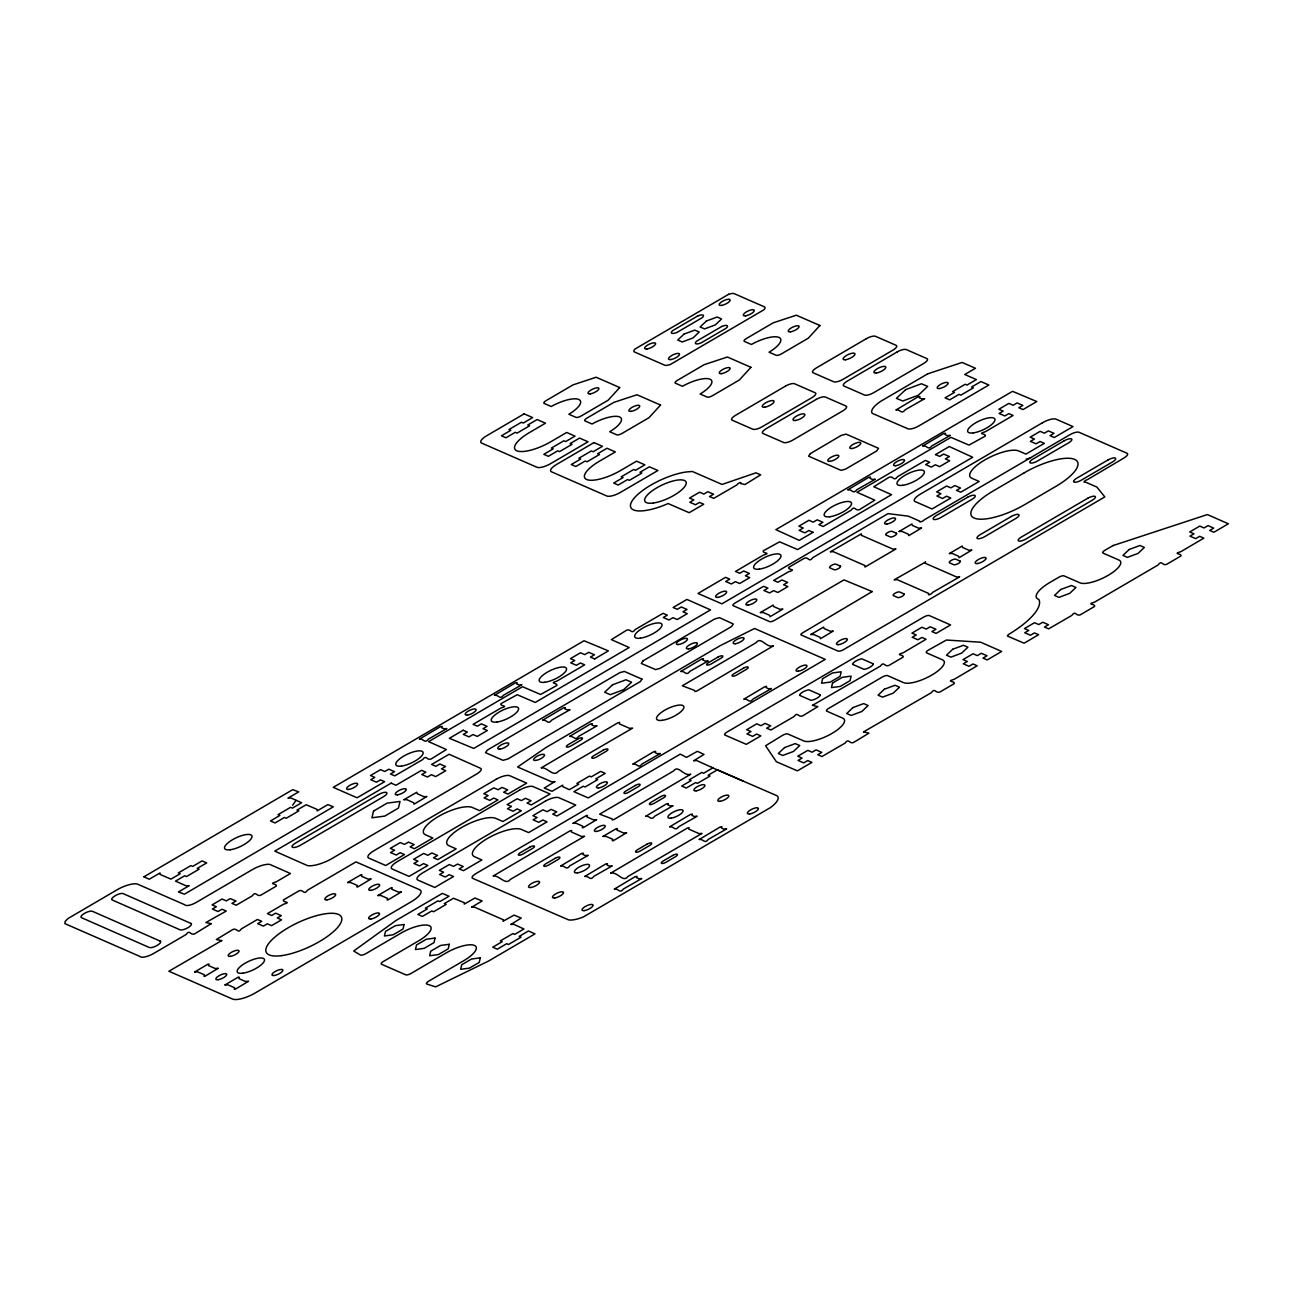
<?xml version="1.0" encoding="UTF-8"?>
<svg xmlns="http://www.w3.org/2000/svg" width="1293" height="1293" viewBox="0 0 1293 1293"><rect width="100%" height="100%" fill="white"/><g stroke="black" fill="none" stroke-linecap="round" stroke-linejoin="round"><path stroke-width="1.5" d="M292.606 805.248L296.016 800.367M463.153 730.238L449.398 738.287L473.739 748.437L710.536 609.876L686.922 599.435L673.136 607.484L677.322 609.31L681.314 606.967L687.003 609.456L682.995 611.783L687.262 613.658L677.241 619.525L672.974 617.65L668.982 619.994L663.293 617.504L667.285 615.161L663.05 613.318L635.219 629.513C631.34 634.96 631.049 628.414 626.717 630.16L611.395 639.647L629.174 647.534L535.237 702.455L517.2 694.713L500.844 703.731C499.744 706.511 509.814 705.428 500.827 708.079L473.125 724.339L477.376 726.197L481.368 723.854L487.041 726.343L483.049 728.686L487.316 730.545L477.279 736.412L473.028 734.537L469.02 736.881L463.347 734.392L467.339 732.064L463.088 730.206M594.618 658.945L608.373 650.88L584.032 640.746L333.271 787.356L357.062 797.797L384.635 781.699L380.465 779.873L376.457 782.2L370.784 779.727L374.776 777.384L370.509 775.525L380.546 769.658L384.813 771.517L388.805 769.19L394.478 771.662L390.486 774.006L394.737 775.865L422.569 759.654C426.431 754.207 426.722 760.753 431.07 759.023L446.376 749.536L428.597 741.632L522.534 686.712L540.571 694.47L556.927 685.435C557.639 682.769 548.361 683.593 556.944 681.104L584.646 664.828L580.412 662.986L576.403 665.313L570.73 662.824L574.722 660.497L570.455 658.638L580.492 652.771L584.759 654.63L588.751 652.302L594.441 654.775L590.432 657.119L594.683 658.977M935.518 454.586L949.304 446.538L972.659 457.253L721.882 603.847L698.01 593.455L725.535 577.341L729.721 579.167L725.712 581.511L731.402 583.983L735.394 581.656L739.661 583.515L749.698 577.648L745.431 575.789L749.423 573.446L743.734 570.973L739.741 573.3L735.507 571.441L763.209 555.182C772.196 552.547 762.127 553.63 763.226 550.85L779.582 541.815L797.619 549.573L891.556 494.653L873.777 486.75L889.083 477.262C893.431 475.517 893.722 482.079 897.584 476.632L925.416 460.421L929.667 462.28L925.659 464.607L931.348 467.096L935.34 464.769L939.607 466.628L949.644 460.761L945.377 458.902L949.369 456.558L943.696 454.069L939.688 456.413L935.453 454.554M813.038 532.328L799.252 540.377L775.881 529.661L1012.532 391.326L1036.776 401.525L1023.022 409.574L1018.836 407.748L1022.828 405.42L1017.155 402.931L1013.146 405.275L1008.896 403.4L998.859 409.267L1003.126 411.126L999.133 413.469L1004.806 415.958L1008.815 413.615L1013.049 415.473L985.347 431.733C976.36 434.383 986.43 433.3 985.331 436.08L968.974 445.099L950.937 437.357L857 492.277L874.779 500.165L859.457 509.652C855.126 511.398 854.835 504.852 850.972 510.299L823.124 526.493L818.889 524.635L822.881 522.307L817.208 519.818L813.2 522.162L808.949 520.287L798.912 526.154L803.179 528.029L799.171 530.356L804.86 532.845L808.852 530.502L813.103 532.36M1113.208 545.452L1105.402 550.01A4.412 1.422 -25.1 0 0 1103.22 553.178L1118.914 560.047A23.355 7.532 -25.1 0 1 1108.263 575.288A23.355 7.532 -25.1 0 1 1079.946 582.82L1064.252 575.967A4.412 1.422 -25.1 0 0 1058.353 577.518L1050.562 582.076A25.682 8.275 -25.1 0 0 1038.845 599.435A60.803 19.589 -25.1 0 1 1009.041 634.184A3.346 1.083 -25.1 0 0 1008.104 636.334L1024.088 643.203L1038.602 634.734L1034.432 632.907L1030.424 635.251L1024.751 632.762L1028.743 630.434L1024.476 628.56L1034.513 622.693L1038.78 624.567L1042.772 622.224L1048.461 624.713L1044.453 627.04L1048.639 628.867L1071.768 615.452C1075.663 609.94 1075.905 616.632 1080.269 614.821L1094.589 606.449C1095.834 603.637 1085.457 604.785 1094.621 602.102L1158.092 564.993C1161.987 559.465 1162.229 566.172 1166.593 564.362L1180.913 555.99C1182.158 553.178 1171.781 554.325 1180.929 551.642L1203.848 538.13L1199.678 536.304L1195.686 538.648L1189.996 536.159L1193.989 533.815L1189.738 531.956L1199.759 526.089L1204.025 527.964L1208.018 525.621L1213.707 528.11L1209.715 530.437L1213.885 532.263L1228.35 523.778L1207.403 514.566L1112.917 545.614M1026.109 459.128L1030.553 458.029M711.651 767.444L775.525 795.114A23.71 7.645 -25.1 0 1 770.466 807.575L583.385 916.931A19.233 6.19 -25.1 0 1 568.5 919.856L472.688 878.351A7.273 2.344 -25.1 0 1 476.374 873.325L680.263 754.126L686.502 757.391L697.396 751.314L704.022 754.433L693.63 760.817L696.458 760.462L712.847 767.848L703.634 773.23L701.824 772.438L689.282 779.776L691.109 780.568L681.702 786.063L686.244 788.051L695.65 782.556L697.46 783.348L710.002 776.01L708.192 775.218L717.405 769.836L743.588 781.279M925.465 562.083L925.141 563.231L956.755 577.05L959.681 576.84L932.625 592.404C931.784 593.875 927.243 596.477 928.697 593.455L897.083 579.62L894.142 579.83L925.465 562.083M211.212 923.687L194.629 933.869C190.249 935.728 189.926 929.037 186.127 934.516L153.188 953.733A10.813 3.491 -25.1 0 1 139.951 956.448L64.876 923.622L65.135 921.456L68.076 918.483L115.53 890.715A17.488 5.641 -25.1 0 1 137.349 884.04L184.721 904.744A9.019 2.909 -25.1 0 0 196.989 901.981L252.022 869.801A15.371 4.946 -25.1 0 1 269.817 864.419L290.472 873.518L276.33 881.778C267.328 884.477 277.316 883.232 276.314 886.125L260.733 895.225C256.37 897.035 256.127 890.344 252.232 895.871L236.215 905.229L231.98 903.371L235.956 901.043L230.299 898.57L226.323 900.898L222.089 899.039L212.117 904.874L216.351 906.732L212.375 909.06L218.032 911.533L222.008 909.205L226.243 911.064L205.862 922.539L211.212 923.687M872.193 591.58L802.662 632.827A3.168 1.018 -25.1 0 0 801.159 634.96L838.009 651.058A4.833 1.552 -25.1 0 0 842.842 650.056L1104.804 496.916L1096.917 487.089L1085.603 482.144A2.651 0.857 -25.1 0 1 1084.197 481.529A2.651 0.857 -25.1 0 1 1087.332 479.703L1123.682 458.158A7.483 2.408 -25.1 0 0 1127.076 453.277L1079.025 432.266A7.483 2.408 -25.1 0 0 1069.974 434.674L924.188 519.899A2.651 0.857 -25.1 0 1 921.069 521.726A2.651 0.857 -25.1 0 1 919.662 521.095L908.349 516.166L887.984 513.628L812.796 557.639C808.852 563.166 808.788 556.426 804.294 558.269L788.698 567.385C787.599 570.165 797.668 569.082 788.682 571.732L773.683 580.412L777.933 582.27L781.926 579.943L787.615 582.416L783.606 584.759L787.873 586.618L777.836 592.485L773.586 590.626L769.577 592.954L763.904 590.481L767.897 588.137L763.646 586.279L734.925 603.104A4.218 1.358 -25.1 0 0 733.099 605.641L769.771 621.674A4.024 1.293 -25.1 0 0 774.378 620.43L843.99 579.894L872.193 591.58M143.895 876.816L149.277 879.24L160.025 872.937L160.041 874.424L170.918 879.127L180.147 873.745L178.337 872.953L190.863 865.615L192.673 866.407L202.08 860.912L206.67 862.916L197.263 868.411L199.074 869.203L186.531 876.541L184.721 875.749L175.509 881.131L186.273 885.899L189.198 885.689L178.418 891.976L184.43 894.19L333.271 806.832L327.856 804.618L317.108 810.921L317.092 809.418L306.215 804.731L296.986 810.113L298.796 810.905L286.254 818.243L284.444 817.451L275.053 822.946L270.496 820.958L279.87 815.447L278.06 814.655L290.586 807.317L292.412 808.109L301.625 802.727L290.86 797.959L287.919 798.153L298.715 791.882L292.703 789.667L143.895 876.816M194.742 971.932L197.781 971.916L204.407 974.825L203.938 976.247L204.827 976.344L218.291 968.279L215.204 968.505L208.577 965.612L209.046 964.174L208.157 964.077L194.742 971.932M221.733 940.593L168.898 971.237L232.498 999.036A18.684 6.029 -25.1 0 0 255.157 993.008L411.045 901.884A18.684 6.029 -25.1 0 0 419.562 889.681L355.963 861.881L307.54 890.182C303.596 895.726 303.532 888.986 299.039 890.829L283.442 899.944C282.197 902.74 292.59 901.609 283.426 904.276L267.425 913.634L271.659 915.492L275.635 913.165L281.292 915.638L277.316 917.965L281.551 919.824L271.578 925.643L267.328 923.8L263.368 926.127L257.711 923.655L261.687 921.327L257.436 919.468L241.435 928.827C237.637 934.306 237.282 927.663 232.934 929.457L216.351 939.526L221.733 940.593M225.014 984.91L228.053 984.894L234.679 987.787L234.211 989.226L235.1 989.323L248.563 981.258L245.492 981.484L238.866 978.575L239.367 977.33L238.429 977.055L225.014 984.91M347.639 882.537L350.678 882.537L357.304 885.43L356.836 886.869L357.725 886.95L371.188 878.901L368.101 879.127L361.474 876.218L361.943 874.779L361.054 874.698L347.639 882.537M377.912 895.516L380.95 895.516L387.577 898.409L387.108 899.847L388.013 899.928L401.46 891.879L398.389 892.089L391.763 889.196L392.215 887.758L391.326 887.677L377.912 895.516M419.498 739.127C423.716 738.4 424.718 744.186 428.533 739.046L446.861 728.573L443.935 728.783L441.576 727.652L442.158 726.456L440.396 726.666L419.498 739.127M494.508 695.278C498.872 694.567 499.712 700.337 503.543 695.198L521.871 684.74L518.946 684.934L516.602 683.868L517.168 682.607L515.39 682.817L494.508 695.278M471.67 907.185L474.579 907.185L503.349 919.759L503.074 921.23L514.064 915.105L521.257 918.095L510.767 924.495L513.693 924.285L523.907 928.988L514.679 934.386L512.868 933.594L500.343 940.916L502.153 941.708L492.746 947.203L497.288 949.191L506.694 943.696L508.505 944.488L521.047 937.15L519.236 936.358L528.449 930.976L534.963 933.885L488.657 960.99L435.66 986.866L426.916 984.086A4.412 1.422 -25.1 0 1 429.179 980.902L463.799 960.667A23.355 7.532 -25.1 0 0 474.45 945.409A23.355 7.532 -25.1 0 0 446.133 952.941L411.513 973.176A4.412 1.422 -25.1 0 1 405.598 974.76L381.694 964.319A4.412 1.422 -25.1 0 1 383.956 961.135L418.56 940.9A23.355 7.532 -25.1 0 0 429.228 925.643A23.355 7.532 -25.1 0 0 400.895 933.174L366.291 953.41A4.412 1.422 -25.1 0 1 360.375 954.994L353.684 951.018L395.997 920.487L442.368 893.398L448.994 896.243L439.782 901.625L437.971 900.833L425.429 908.171L427.24 908.963L417.833 914.458L422.391 916.446L431.781 910.951L433.608 911.743L446.133 904.405L444.323 903.613L453.536 898.231L464.219 902.659L464.235 904.146L474.935 898.005L482.127 900.979L471.67 907.185M493.312 875.927C499.373 875.183 505.692 885.899 510.412 879.369L584.565 836.264L581.624 836.474L571.361 831.981L571.635 830.526L570.019 830.849L493.312 875.927M542.704 720.217C547.068 719.506 547.909 725.276 551.739 720.136L570.068 709.679L567.142 709.889L564.799 708.806L565.364 707.546L563.586 707.772L542.704 720.217M541.331 767.8C547.424 767.088 553.695 777.772 558.414 771.242L632.568 728.153L629.643 728.363L619.363 723.87L619.638 722.399L618.038 722.722L541.331 767.8M554.762 781.651L544.272 788.051L552.03 791.3L562.73 785.142L562.746 786.629L569.34 789.684L578.714 784.221L576.904 783.429L589.43 776.091L591.24 776.883L600.647 771.388L605.189 773.376L595.798 778.871L597.608 779.663L585.066 787.001L583.256 786.209L573.898 791.672L588.267 797.91L825.225 659.382L754.562 628.495L720.557 645.482L545.953 747.548L517.604 767.008L551.82 781.861L554.762 781.651M569.712 736.38C573.93 735.765 574.932 741.374 578.747 736.299L597.075 725.826L594.15 726.036L591.79 724.904L592.372 723.708L590.594 723.918L569.712 736.38M560.823 865.906C565.041 865.179 566.043 870.965 569.857 865.825L588.186 855.352L585.26 855.562L582.901 854.431L583.482 853.235L581.705 853.445L560.823 865.906M573.106 823.302L576.161 823.285L582.787 826.195L582.319 827.617L583.208 827.714L596.671 819.649L593.584 819.875L586.957 816.982L587.426 815.544L586.537 815.447L573.106 823.302M584.856 876.412C589.22 875.7 590.077 881.47 593.891 876.331L612.236 865.874L609.31 866.084L606.95 865.001L607.532 863.74L605.754 863.966L584.856 876.412M603.071 836.393L606.11 836.393L612.753 839.286L612.284 840.725L613.173 840.806L626.62 832.757L623.549 832.967L616.923 830.074L617.424 828.813L616.502 828.554L603.071 836.393M610.781 873.082C617.779 871.579 623 883.151 627.881 876.509L702.018 833.419L699.093 833.629L688.813 829.136L689.088 827.665L687.488 827.989L610.781 873.082M633.004 764.05C637.368 763.339 638.225 769.109 642.039 763.969L660.384 753.512L657.442 753.706L655.098 752.639L655.68 751.378L653.902 751.605L633.004 764.05M614.417 889.067C618.781 888.356 619.622 894.11 623.452 888.986L641.781 878.513L638.855 878.723L636.512 877.64L637.077 876.395L635.299 876.606L614.417 889.067M645.724 816.271C650.088 815.56 650.929 821.314 654.759 816.19L673.087 805.717L670.162 805.927L667.818 804.844L668.384 803.599L666.606 803.81L645.724 816.271M680.829 671.455C685.193 670.744 686.033 676.514 689.864 671.374L708.192 660.917L705.267 661.111L702.923 660.044L703.489 658.784L701.711 659.01L680.829 671.455M669.758 826.777C673.992 826.065 674.994 831.835 678.793 826.696L697.137 816.239L694.212 816.449L691.836 815.317L692.434 814.105L690.656 814.331L669.758 826.777M690.575 774.313L613.836 819.584L612.236 819.907L612.236 818.922L599.661 814.154L673.459 771.064C678.437 764.26 683.027 776.333 690.575 774.313M699.319 839.432C703.537 838.704 704.54 844.491 708.354 839.351L726.682 828.878L723.757 829.088L721.397 827.956L721.979 826.76L720.201 826.97L699.319 839.432M744.057 699.093C748.275 698.495 749.277 704.103 753.092 699.012L771.42 688.555L768.495 688.765L766.135 687.634L766.555 686.324L764.939 686.648L744.057 699.093M760.413 612.559L763.306 612.559L769.626 615.306L770.03 616.761L782.847 609.084L779.905 609.294L773.602 606.53L773.198 605.092L760.413 612.559M773.246 645.934L696.507 691.222L694.907 691.529L694.697 690.494L682.332 685.775L756.114 642.686C761.092 635.881 765.715 647.971 773.246 645.934M810.84 634.524L813.733 634.524L820.053 637.271L820.457 638.726L833.274 631.049L830.348 631.259L824.029 628.511L823.625 627.057L810.84 634.524M830.462 551.739L833.355 551.723L864.969 565.558L864.985 567.045L895.968 548.943L893.027 549.153L861.413 535.318L861.397 533.831L830.462 551.739M847.901 489.772C852.119 489.045 853.121 494.815 856.936 489.675L875.264 479.218L872.339 479.428L869.979 478.297L870.561 477.085L868.783 477.311L847.901 489.772M812.457 705.364L817.806 706.641L802.484 715.966C798.137 717.696 797.862 711.15 793.983 716.597L770.854 730.012L766.668 728.185L770.676 725.858L764.987 723.369L760.995 725.696L756.728 723.838L746.691 729.705L750.958 731.563L746.966 733.907L752.639 736.38L756.647 734.052L760.817 735.879L746.303 744.332L725.244 735.184A4.736 1.535 -25.1 0 1 727.636 731.693L923.137 617.408A4.736 1.535 -25.1 0 1 929.619 615.71L950.565 624.923L936.1 633.408L931.93 631.582L935.922 629.238L930.233 626.766L926.241 629.093L921.974 627.234L911.953 633.101L916.204 634.96L912.211 637.304L917.901 639.776L921.893 637.449L926.063 639.275L903.144 652.787C894.158 655.422 904.227 654.339 903.128 657.119L888.808 665.507C884.46 667.236 884.17 660.691 880.307 666.137L812.457 705.364M896.13 409.897C900.364 409.234 901.35 414.94 905.165 409.816L924.657 398.68L921.715 398.891L919.355 397.759L919.953 396.563L918.175 396.773L896.13 409.897M899.152 531.455L902.045 531.439L908.365 534.203L908.769 535.658L921.586 527.98L918.66 528.191L912.341 525.427L911.937 523.972L899.152 531.455M863.546 731.886L868.896 733.163L853.574 742.473C849.21 744.283 848.968 737.592 845.072 743.119L821.944 756.534L817.758 754.708L821.766 752.364L816.077 749.875L812.085 752.219L807.818 750.36L797.797 756.211L802.048 758.086L798.056 760.413L803.745 762.902L807.737 760.559L811.907 762.401L797.393 770.854L776.333 761.706L765.585 745.754L782.136 735.604A4.412 1.422 -25.1 0 1 788.019 734.052L803.713 740.921A23.355 7.532 -25.1 0 0 832.029 733.39A23.355 7.532 -25.1 0 0 842.68 718.132L827.003 711.279A4.412 1.422 -25.1 0 1 829.185 708.095L881.907 677.273A4.412 1.422 -25.1 0 1 887.79 675.722L903.484 682.591A23.355 7.532 -25.1 0 0 931.8 675.059A23.355 7.532 -25.1 0 0 942.452 659.802L926.774 652.949A4.412 1.422 -25.1 0 1 928.956 649.781L946.428 640.035L980.708 642.217L1001.655 651.446L987.189 659.931L983.019 658.105L987.012 655.761L981.322 653.272L977.33 655.616L973.063 653.757L963.043 659.608L967.293 661.483L963.301 663.81L968.99 666.299L972.982 663.956L977.169 665.782L954.234 679.294C945.086 681.977 955.462 680.829 954.218 683.641L939.898 692.014C935.518 693.856 935.195 687.181 931.396 692.66L863.546 731.886M922.895 445.923C927.259 445.196 928.115 450.966 931.93 445.826L950.274 435.369L947.349 435.579L944.989 434.496L945.571 433.236L943.793 433.462L922.895 445.923M949.434 553.517L952.327 553.501L958.63 556.265L959.034 557.719L971.851 550.042L968.926 550.252L962.606 547.489L962.202 546.034L949.434 553.517M403.998 799.688L406.875 799.688L413.647 802.711L414.035 804.181L426.884 796.504L423.959 796.714L417.186 793.692L416.799 792.237L403.998 799.688M404.046 924.511L403.012 929.037L393.201 934.774L384.409 935.987L385.508 931.413L395.335 925.675L404.046 924.511M435.062 938.071L434.028 942.597L424.217 948.335L415.425 949.547L416.524 944.973L426.334 939.235L435.062 938.071M449.269 944.278L448.251 948.82L438.424 954.557L429.632 955.769L430.731 951.195L440.557 945.458L449.269 944.278M480.285 957.838L479.267 962.38L469.44 968.118L460.647 969.33L461.746 964.756L471.573 959.018L480.285 957.838M822.574 678.728L821.556 683.254L830.268 682.09L840.094 676.352L841.193 671.778L832.401 672.99L822.574 678.728M832.514 683.076L831.48 687.601L840.208 686.438L850.018 680.684L851.133 676.11L842.325 677.322L832.514 683.076M740.679 483.501L744.93 484.552L760.656 474.838L755.969 472.834L722.044 484.439L692.369 471.476L687.019 471.897A38.693 12.461 -25.1 0 0 650.799 485.15A38.014 12.251 -25.1 0 0 631.582 508.585A38.014 12.251 -25.1 0 0 668.109 503.543L689.169 512.707L703.683 504.238L699.513 502.411L695.521 504.755L689.832 502.266L693.824 499.922L689.557 498.064L699.594 492.197L703.861 494.071L707.853 491.728L713.542 494.217L709.534 496.544L713.72 498.371L736.848 484.956C737.317 483.727 742.134 480.98 740.679 483.501M373.532 811.099L371.915 817.79L384.781 816.093L398.422 808.077L400.022 801.418L387.092 803.131L373.532 811.099M641.942 679.116L640.423 681.492L507.793 759.023L503.009 760.316L485.521 752.671L487.332 750.085L619.977 672.554L624.406 671.439L641.942 679.116M643.122 660.82L641.28 663.471L655.583 669.58L659.931 668.416L731.515 626.572L733.309 624.002L719.538 617.666L714.77 618.943L643.122 660.82M810.388 453.601L808.594 456.17L841.048 470.361L845.38 469.197L876.702 450.966L878.545 448.315L846.075 434.125L841.29 435.385L810.388 453.601M619.719 387.544L608.146 400.2L581.64 415.7A4.412 1.422 -25.1 0 1 575.741 417.251L568.888 414.245A23.355 7.532 -25.1 0 0 578.763 399.456A23.355 7.532 -25.1 0 0 551.222 406.519L544.369 403.529A4.412 1.422 -25.1 0 1 546.551 400.361L573.058 384.861L596.154 377.249L619.719 387.544M660.545 405.048L648.973 417.704L622.466 433.187A4.412 1.422 -25.1 0 1 616.583 434.739L609.714 431.749A23.355 7.532 -25.1 0 0 619.589 416.944A23.355 7.532 -25.1 0 0 592.065 424.023L585.196 421.017A4.412 1.422 -25.1 0 1 587.378 417.849L613.884 402.365L636.98 394.753L660.545 405.048M750.958 367.309L739.386 379.964L712.879 395.464A4.412 1.422 -25.1 0 1 706.996 396.999L700.127 394.009A23.355 7.532 -25.1 0 0 710.002 379.205A23.355 7.532 -25.1 0 0 682.478 386.284L675.609 383.294A4.412 1.422 -25.1 0 1 677.791 380.11L704.297 364.626L727.393 357.013L750.958 367.309M819.907 325.497L808.335 338.152L781.845 353.652A4.412 1.422 -25.1 0 1 775.945 355.203L769.076 352.197A23.355 7.532 -25.1 0 0 778.968 337.408A23.355 7.532 -25.1 0 0 751.427 344.471L744.558 341.481A4.412 1.422 -25.1 0 1 746.756 338.313L773.246 322.814L796.343 315.201L819.907 325.497M784.544 747.58L778.305 753.512L782.75 755.468L793.449 751.475L799.721 745.544L795.26 743.604L784.544 747.58M852.96 707.578L846.721 713.51L851.166 715.465L861.865 711.473L868.136 705.542L863.692 703.602L852.96 707.578M884.315 689.25L878.076 695.198L882.521 697.137L893.221 693.145L899.492 687.213L895.031 685.274L884.315 689.25M952.731 649.248L946.492 655.195L950.937 657.135L961.636 653.143L967.907 647.211L963.463 645.272L952.731 649.248M1060.761 589.479L1054.522 595.426L1058.967 597.366L1069.667 593.374L1075.938 587.458L1071.493 585.503L1060.761 589.479M1129.177 549.493L1122.938 555.424L1127.399 557.38L1138.082 553.388L1144.37 547.456L1139.909 545.501L1129.177 549.493M684.029 334.095L677.742 340.043L682.203 341.982L692.935 337.99L699.206 332.042L694.761 330.103L684.029 334.095M706.398 321.02L700.111 326.967L704.572 328.907L715.304 324.915L721.575 318.967L717.13 317.027L706.398 321.02M905.666 389.613L896.437 398.357L902.756 401.008L918.386 395.173L927.679 386.381L921.392 383.762L905.666 389.613M612.543 684.789L604.671 692.24L610.248 694.68L623.711 689.67L631.582 682.219L625.99 679.779L612.543 684.789M524.134 413.857L486.701 435.741A11.217 3.62 -25.1 0 0 481.578 443.063L536.983 467.29A11.217 3.62 -25.1 0 0 550.576 463.67L588.024 441.786L579.539 438.085L570.181 443.547L571.991 444.339L559.513 451.629L557.719 450.837L548.361 456.3L543.836 454.328L553.194 448.865L551.384 448.073L563.861 440.784L565.655 441.576L575.013 436.097L566.673 432.46L550.786 441.753A28.026 9.035 -25.1 0 1 516.796 450.788A28.026 9.035 -25.1 0 1 529.58 432.476L545.484 423.183L537.145 419.546L527.786 425.009L529.58 425.801L517.119 433.09L515.309 432.298L505.967 437.777L501.442 435.789L510.783 430.327L508.989 429.535L521.467 422.245L523.261 423.037L532.619 417.574L524.134 413.857M728.541 294.351L634.992 349.029A8.356 2.699 -25.1 0 0 634.701 352.084L664.392 365.062A8.211 2.651 -25.1 0 0 670.34 364.481L763.872 309.803A8.388 2.699 -25.1 0 0 764.163 306.732L734.472 293.77A8.227 2.651 -25.1 0 0 728.541 294.351M697.767 315.945L672.829 330.523A6.077 1.956 -25.1 0 0 671.827 333.271A6.077 1.956 -25.1 0 0 677.063 332.382L702.018 317.803A6.077 1.956 -25.1 0 0 703.004 315.056A6.077 1.956 -25.1 0 0 697.767 315.945M721.801 326.45L696.862 341.029A6.077 1.956 -25.1 0 0 695.86 343.776A6.077 1.956 -25.1 0 0 701.097 342.887L726.036 328.309A6.077 1.956 -25.1 0 0 727.038 325.561A6.077 1.956 -25.1 0 0 721.801 326.45M593.988 442.578L556.556 464.462A11.217 3.62 -25.1 0 0 551.432 471.783L606.837 496.011A11.217 3.62 -25.1 0 0 620.43 492.391L657.878 470.507L649.393 466.805L640.035 472.268L641.845 473.06L629.368 480.349L627.574 479.558L618.216 485.037L613.69 483.049L623.048 477.586L621.238 476.794L633.715 469.504L635.526 470.296L644.868 464.834L636.528 461.181L620.64 470.474A28.026 9.035 -25.1 0 1 586.65 479.509A28.026 9.035 -25.1 0 1 599.435 461.213L615.339 451.92L606.999 448.267L597.641 453.73L599.451 454.522L586.974 461.811L585.179 461.019L575.821 466.498L571.296 464.51L580.654 459.047L578.844 458.255L591.321 450.966L593.115 451.758L602.473 446.295L593.988 442.578M785.433 386.138L735.555 415.312A7.483 2.408 -25.1 0 0 732.145 420.193L752.898 429.26A7.483 2.408 -25.1 0 0 761.965 426.852L811.859 397.694A7.483 2.408 -25.1 0 0 815.269 392.813L794.5 383.73A7.483 2.408 -25.1 0 0 785.433 386.138M866.358 338.685L816.465 367.858A7.483 2.408 -25.1 0 0 813.055 372.74L833.823 381.823A7.483 2.408 -25.1 0 0 842.891 379.399L892.768 350.241A7.483 2.408 -25.1 0 0 896.178 345.36L875.426 336.277A7.483 2.408 -25.1 0 0 866.358 338.685M816.239 399.408L766.345 428.581A7.483 2.408 -25.1 0 0 762.935 433.462L783.703 442.529A7.483 2.408 -25.1 0 0 792.771 440.121L842.648 410.964A7.483 2.408 -25.1 0 0 846.058 406.083L825.29 396.999A7.483 2.408 -25.1 0 0 816.239 399.408M897.148 351.955L847.271 381.128A7.483 2.408 -25.1 0 0 843.86 386.009L864.629 395.076A7.483 2.408 -25.1 0 0 873.696 392.668L923.574 363.511A7.483 2.408 -25.1 0 0 926.984 358.63L906.215 349.546A7.483 2.408 -25.1 0 0 897.148 351.955M927.808 373.79L881.034 401.137A22.207 7.16 -25.1 0 0 872.452 413.437L907.864 428.759A9.019 2.909 -25.1 0 0 919.339 425.639L988.854 385.023L980.934 381.564L971.56 387.043L973.37 387.835L960.844 395.157L959.034 394.365L949.628 399.86L945.07 397.872L954.476 392.377L952.666 391.585L965.208 384.263L967.019 385.055L976.377 379.576L964.772 374.501L975.455 368.263L962.089 362.46L927.808 373.79M391.181 783.122L274.779 851.133L307.427 865.583A22.207 7.16 -25.1 0 0 330.232 859.554L476.147 774.329A9.019 2.909 -25.1 0 0 480.349 768.204L449.14 754.255L431.652 764.454L435.854 766.329L439.862 764.001L445.503 766.507L441.495 768.85L445.713 770.725L435.676 776.592L431.442 774.701L427.45 777.028L421.809 774.523L425.817 772.18L421.599 770.305L395.965 785.255L391.181 783.122M378.51 794.565L295.531 843.068A6.546 2.101 -25.1 0 0 292.541 847.335A6.546 2.101 -25.1 0 0 300.477 845.234L383.455 796.714A6.546 2.101 -25.1 0 0 386.445 792.447A6.546 2.101 -25.1 0 0 378.51 794.565M1042.417 422.779L920.212 494.233A11.217 3.62 -25.1 0 0 915.088 501.555L932.059 508.973L950.775 498.031L946.524 496.189L942.549 498.5L936.908 496.027L940.884 493.716L936.633 491.857L946.621 486.023L950.856 487.881L954.832 485.554L960.489 488.027L956.513 490.354L960.747 492.197L979.14 481.449L971.932 478.297A28.026 9.035 -25.1 0 1 984.716 460.001A28.026 9.035 -25.1 0 1 1018.706 450.95L1025.915 454.102L1044.308 443.354L1040.073 441.495L1036.097 443.822L1030.44 441.349L1034.416 439.022L1030.165 437.179L1040.154 431.345L1044.388 433.203L1048.364 430.876L1054.021 433.349L1050.045 435.66L1054.28 437.519L1072.996 426.593L1056.025 419.158A11.217 3.62 -25.1 0 0 1042.417 422.779M967.536 497.304L936.358 515.535A5.98 1.923 -25.1 0 0 933.627 519.43A5.98 1.923 -25.1 0 0 940.884 517.507L972.061 499.276A5.98 1.923 -25.1 0 0 974.793 495.364A5.98 1.923 -25.1 0 0 967.536 497.304M1064.187 440.8L1032.994 459.031A5.98 1.923 -25.1 0 0 1030.262 462.942A5.98 1.923 -25.1 0 0 1037.519 461.003L1068.713 442.772A5.98 1.923 -25.1 0 0 1071.428 438.877A5.98 1.923 -25.1 0 0 1064.187 440.8M496.092 779.323L373.871 850.762A11.217 3.62 -25.1 0 0 368.747 858.083L385.718 865.502L404.434 854.576L400.183 852.717L396.208 855.045L390.567 852.572L394.543 850.244L390.292 848.386L400.28 842.567L404.515 844.41L408.491 842.099L414.148 844.555L410.172 846.883L414.406 848.741L432.799 837.993L425.591 834.842A28.026 9.035 -25.1 0 1 438.375 816.529A28.026 9.035 -25.1 0 1 472.365 807.495L479.574 810.646L497.967 799.898L493.732 798.04L489.756 800.367L484.099 797.894L488.075 795.567L483.824 793.708L493.813 787.873L498.047 789.732L502.023 787.405L507.68 789.878L503.704 792.205L507.939 794.064L526.655 783.122L509.684 775.703A11.217 3.62 -25.1 0 0 496.092 779.323M1024.331 472.753L993.153 490.984A41.489 13.366 -25.1 0 0 974.243 518.073A41.489 13.366 -25.1 0 0 1024.541 504.706L1055.718 486.475A41.489 13.366 -25.1 0 0 1074.628 459.387A41.489 13.366 -25.1 0 0 1024.331 472.753M577.68 739.111L568.322 744.59A3.734 1.212 -25.1 0 0 566.609 747.031A3.734 1.212 -25.1 0 0 571.15 745.819L580.492 740.356A3.734 1.212 -25.1 0 0 582.206 737.915A3.734 1.212 -25.1 0 0 577.68 739.111M717.971 657.086L708.629 662.566A3.734 1.212 -25.1 0 0 706.915 665.006A3.734 1.212 -25.1 0 0 711.441 663.794L720.799 658.331A3.734 1.212 -25.1 0 0 722.512 655.89A3.734 1.212 -25.1 0 0 717.971 657.086M519.447 790.201L397.242 861.655A11.217 3.62 -25.1 0 0 392.118 868.977L409.089 876.395L427.805 865.453L423.554 863.595L419.579 865.922L413.938 863.449L417.914 861.138L413.663 859.279L423.651 853.445L427.886 855.303L431.862 852.976L437.519 855.449L433.543 857.776L437.777 859.619L456.17 848.871L448.962 845.719A28.026 9.035 -25.1 0 1 461.746 827.407A28.026 9.035 -25.1 0 1 495.736 818.372L502.945 821.524L521.338 810.776L517.103 808.917L513.127 811.244L507.47 808.771L511.446 806.444L507.195 804.602L517.184 798.767L521.418 800.626L525.394 798.298L531.051 800.771L527.075 803.082L531.31 804.941L550.026 793.999L533.055 786.58A11.217 3.62 -25.1 0 0 519.447 790.201M603.12 750.231L593.762 755.71A3.734 1.212 -25.1 0 0 592.049 758.151A3.734 1.212 -25.1 0 0 596.59 756.938L605.932 751.475A3.734 1.212 -25.1 0 0 607.645 749.035A3.734 1.212 -25.1 0 0 603.12 750.231M743.41 668.222L734.068 673.685A3.734 1.212 -25.1 0 0 732.355 676.126A3.734 1.212 -25.1 0 0 736.881 674.914L746.239 669.451A3.734 1.212 -25.1 0 0 747.952 667.01A3.734 1.212 -25.1 0 0 743.41 668.222M1011.352 516.457L980.159 534.688A5.98 1.923 -25.1 0 0 977.443 538.583A5.98 1.923 -25.1 0 0 984.684 536.66L1015.878 518.428A5.98 1.923 -25.1 0 0 1018.609 514.533A5.98 1.923 -25.1 0 0 1011.352 516.457M1108.004 459.952L1076.81 478.184A5.98 1.923 -25.1 0 0 1074.079 482.095A5.98 1.923 -25.1 0 0 1081.336 480.172L1112.513 461.94A5.98 1.923 -25.1 0 0 1115.245 458.029A5.98 1.923 -25.1 0 0 1108.004 459.952M545.145 801.272L422.924 872.727A11.217 3.62 -25.1 0 0 417.817 880.048L434.787 887.467L453.487 876.525L449.253 874.666L445.277 876.993L439.62 874.521L443.596 872.209L439.361 870.351L449.334 864.516L453.568 866.375L457.544 864.047L463.201 866.52L459.225 868.848L463.476 870.69L481.869 859.942L474.66 856.79A28.026 9.035 -25.1 0 1 487.445 838.478A28.026 9.035 -25.1 0 1 521.418 829.443L528.627 832.595L547.02 821.847L542.785 819.988L538.809 822.316L533.152 819.843L537.128 817.515L532.894 815.673L542.866 809.838L547.117 811.681L551.093 809.37L556.733 811.842L552.757 814.154L557.008 816.012L575.708 805.07L558.738 797.652A11.217 3.62 -25.1 0 0 545.145 801.272M1087.736 498.274L1021.357 537.064A5.98 1.923 -25.1 0 0 1018.642 540.975A5.98 1.923 -25.1 0 0 1025.882 539.052L1092.246 500.246A5.98 1.923 -25.1 0 0 1094.977 496.35A5.98 1.923 -25.1 0 0 1087.736 498.274M529.661 847.222L520.303 852.701A3.734 1.212 -25.1 0 0 518.606 855.142A3.734 1.212 -25.1 0 0 523.132 853.93L532.49 848.467A3.734 1.212 -25.1 0 0 534.187 846.026A3.734 1.212 -25.1 0 0 529.661 847.222M635.316 785.465L625.957 790.944A3.734 1.212 -25.1 0 0 624.244 793.385A3.734 1.212 -25.1 0 0 628.786 792.173L638.128 786.71A3.734 1.212 -25.1 0 0 639.841 784.269A3.734 1.212 -25.1 0 0 635.316 785.465M555.101 858.358L545.743 863.821A3.734 1.212 -25.1 0 0 544.046 866.262A3.734 1.212 -25.1 0 0 548.571 865.049L557.929 859.586A3.734 1.212 -25.1 0 0 559.627 857.146A3.734 1.212 -25.1 0 0 555.101 858.358M660.755 796.585L651.397 802.064A3.734 1.212 -25.1 0 0 649.684 804.505A3.734 1.212 -25.1 0 0 654.226 803.292L663.568 797.829A3.734 1.212 -25.1 0 0 665.281 795.389A3.734 1.212 -25.1 0 0 660.755 796.585M646.888 844.232L637.546 849.695A3.734 1.212 -25.1 0 0 635.833 852.135A3.734 1.212 -25.1 0 0 640.358 850.939L649.716 845.46A3.734 1.212 -25.1 0 0 651.43 843.02A3.734 1.212 -25.1 0 0 646.888 844.232M672.619 855.481L663.277 860.944A3.734 1.212 -25.1 0 0 661.563 863.385A3.734 1.212 -25.1 0 0 666.105 862.189L675.447 856.709A3.734 1.212 -25.1 0 0 677.16 854.269A3.734 1.212 -25.1 0 0 672.619 855.481M896.421 533.249L892.186 531.391A3.734 1.212 -25.1 0 0 887.645 532.587A3.734 1.212 -25.1 0 0 885.947 535.027L890.182 536.886A3.734 1.212 -25.1 0 0 894.724 535.69A3.734 1.212 -25.1 0 0 896.421 533.249M960.02 561.049L955.786 559.19A3.734 1.212 -25.1 0 0 951.244 560.402A3.734 1.212 -25.1 0 0 949.547 562.843L953.781 564.685A3.734 1.212 -25.1 0 0 958.323 563.489A3.734 1.212 -25.1 0 0 960.02 561.049M840.305 566.059L836.054 564.201A3.734 1.212 -25.1 0 0 831.528 565.397A3.734 1.212 -25.1 0 0 829.831 567.837L834.066 569.696A3.734 1.212 -25.1 0 0 838.591 568.5A3.734 1.212 -25.1 0 0 840.305 566.059M903.904 593.859L899.653 592A3.734 1.212 -25.1 0 0 895.128 593.212A3.734 1.212 -25.1 0 0 893.431 595.653L897.665 597.495A3.734 1.212 -25.1 0 0 902.191 596.299A3.734 1.212 -25.1 0 0 903.904 593.859M873.26 663.826L861.962 658.88A6.077 1.956 -25.1 0 0 855.869 660.998A6.077 1.956 -25.1 0 0 852.604 664.36L863.918 669.305A6.077 1.956 -25.1 0 0 869.995 667.188A6.077 1.956 -25.1 0 0 873.26 663.826M820.263 694.81L808.949 689.88A6.077 1.956 -25.1 0 0 802.872 691.981A6.077 1.956 -25.1 0 0 799.607 695.343L810.905 700.289A6.077 1.956 -25.1 0 0 816.998 698.172A6.077 1.956 -25.1 0 0 820.263 694.81M190.944 923.428L123.11 893.608A6.546 2.101 -25.1 0 0 115.19 895.71A6.546 2.101 -25.1 0 0 112.2 899.976L180.034 929.812A6.546 2.101 -25.1 0 0 187.954 927.695A6.546 2.101 -25.1 0 0 190.944 923.428M160.187 941.11L92.385 911.29A6.546 2.101 -25.1 0 0 84.449 913.408A6.546 2.101 -25.1 0 0 81.475 917.674L149.277 947.494A6.546 2.101 -25.1 0 0 157.213 945.393A6.546 2.101 -25.1 0 0 160.187 941.11M371.026 890.327A5.98 1.923 -25.1 0 0 379.657 885.285A5.98 1.923 -25.1 0 0 371.948 886.319A5.98 1.923 -25.1 0 0 371.026 890.327M281.712 955.608A41.489 13.366 -25.1 0 0 341.659 920.568A41.489 13.366 -25.1 0 0 288.145 927.792A41.489 13.366 -25.1 0 0 281.712 955.608M242.858 973.193A14.95 4.816 -25.1 0 0 264.467 960.57A14.95 4.816 -25.1 0 0 245.185 963.172A14.95 4.816 -25.1 0 0 242.858 973.193M218.129 979.706A5.98 1.923 -25.1 0 0 226.76 974.663A5.98 1.923 -25.1 0 0 219.05 975.698A5.98 1.923 -25.1 0 0 218.129 979.706M230.413 956.351A5.98 1.923 -25.1 0 0 239.06 951.309A5.98 1.923 -25.1 0 0 231.35 952.343A5.98 1.923 -25.1 0 0 230.413 956.351M274.229 975.504A5.98 1.923 -25.1 0 0 282.876 970.461A5.98 1.923 -25.1 0 0 275.167 971.496A5.98 1.923 -25.1 0 0 274.229 975.504M327.064 899.847A5.98 1.923 -25.1 0 0 335.711 894.804A5.98 1.923 -25.1 0 0 328.002 895.839A5.98 1.923 -25.1 0 0 327.064 899.847M370.881 919A5.98 1.923 -25.1 0 0 379.528 913.957A5.98 1.923 -25.1 0 0 371.818 914.991A5.98 1.923 -25.1 0 0 370.881 919M596.623 831.399A5.98 1.923 -25.1 0 0 605.269 826.34A5.98 1.923 -25.1 0 0 597.544 827.391A5.98 1.923 -25.1 0 0 596.623 831.399M631.129 411.352A5.98 1.923 -25.1 0 0 639.76 406.309A5.98 1.923 -25.1 0 0 632.051 407.343A5.98 1.923 -25.1 0 0 631.129 411.352M590.303 393.864A5.98 1.923 -25.1 0 0 598.934 388.805A5.98 1.923 -25.1 0 0 591.224 389.856A5.98 1.923 -25.1 0 0 590.303 393.864M790.492 331.816A5.98 1.923 -25.1 0 0 799.139 326.757A5.98 1.923 -25.1 0 0 791.429 327.808A5.98 1.923 -25.1 0 0 790.492 331.816M397.549 794.839A6.061 1.956 -25.1 0 0 406.293 789.732A6.061 1.956 -25.1 0 0 398.486 790.783A6.061 1.956 -25.1 0 0 397.549 794.839M886.885 524.053A6.029 1.939 -25.1 0 0 895.596 518.962A6.029 1.939 -25.1 0 0 887.822 520.012A6.029 1.939 -25.1 0 0 886.885 524.053M977.427 563.554A6.012 1.939 -25.1 0 0 986.123 558.463A6.012 1.939 -25.1 0 0 978.365 559.513A6.012 1.939 -25.1 0 0 977.427 563.554M748.211 605.108A5.98 1.923 -25.1 0 0 756.858 600.065A5.98 1.923 -25.1 0 0 749.148 601.1A5.98 1.923 -25.1 0 0 748.211 605.108M838.737 644.641A5.996 1.923 -25.1 0 0 847.4 639.582A5.996 1.923 -25.1 0 0 839.674 640.633A5.996 1.923 -25.1 0 0 838.737 644.641M554.729 897.972A6.093 1.972 -25.1 0 0 563.554 892.816A6.093 1.972 -25.1 0 0 555.683 893.883A6.093 1.972 -25.1 0 0 554.729 897.972M584.291 910.611A6.093 1.972 -25.1 0 0 593.099 905.472A6.093 1.972 -25.1 0 0 585.228 906.522A6.093 1.972 -25.1 0 0 584.291 910.611M749.633 813.96A6.093 1.972 -25.1 0 0 758.441 808.804A6.093 1.972 -25.1 0 0 750.587 809.871A6.093 1.972 -25.1 0 0 749.633 813.96M720.088 801.304A6.093 1.972 -25.1 0 0 728.896 796.149A6.093 1.972 -25.1 0 0 721.025 797.215A6.093 1.972 -25.1 0 0 720.088 801.304M577.502 872.856A8.356 2.699 -25.1 0 0 589.576 865.809A8.356 2.699 -25.1 0 0 578.795 867.264A8.356 2.699 -25.1 0 0 577.502 872.856M671.035 818.178A8.356 2.699 -25.1 0 0 683.108 811.131A8.356 2.699 -25.1 0 0 672.344 812.586A8.356 2.699 -25.1 0 0 671.035 818.178M530.793 887.499A6.093 1.972 -25.1 0 0 539.601 882.343A6.093 1.972 -25.1 0 0 531.746 883.41A6.093 1.972 -25.1 0 0 530.793 887.499M696.135 790.847A6.093 1.972 -25.1 0 0 704.96 785.691A6.093 1.972 -25.1 0 0 697.089 786.758A6.093 1.972 -25.1 0 0 696.135 790.847M500.019 749.116A6.093 1.972 -25.1 0 0 508.828 743.976A6.093 1.972 -25.1 0 0 500.957 745.027A6.093 1.972 -25.1 0 0 500.019 749.116M721.542 373.629A5.98 1.923 -25.1 0 0 730.173 368.57A5.98 1.923 -25.1 0 0 722.464 369.62A5.98 1.923 -25.1 0 0 721.542 373.629M535.852 760.429A6.029 1.939 -25.1 0 0 544.579 755.338A6.029 1.939 -25.1 0 0 536.789 756.389A6.029 1.939 -25.1 0 0 535.852 760.429M735.394 643.736A6.012 1.939 -25.1 0 0 744.089 638.661A6.012 1.939 -25.1 0 0 736.331 639.712A6.012 1.939 -25.1 0 0 735.394 643.736M598.756 787.89A5.98 1.923 -25.1 0 0 607.387 782.847A5.98 1.923 -25.1 0 0 599.677 783.881A5.98 1.923 -25.1 0 0 598.756 787.89M798.347 671.196A5.996 1.923 -25.1 0 0 807.01 666.121A5.996 1.923 -25.1 0 0 799.284 667.172A5.996 1.923 -25.1 0 0 798.347 671.196M348.835 789.425A6.109 1.972 -25.1 0 0 357.66 784.269A6.109 1.972 -25.1 0 0 349.789 785.336A6.109 1.972 -25.1 0 0 348.835 789.425M401.46 766.102A14.983 4.833 -25.1 0 0 423.102 753.447A14.983 4.833 -25.1 0 0 403.788 756.066A14.983 4.833 -25.1 0 0 401.46 766.102M230.235 849.76A15.031 4.849 -25.1 0 0 251.973 837.056A15.031 4.849 -25.1 0 0 232.578 839.674A15.031 4.849 -25.1 0 0 230.235 849.76M662.242 720.33A14.966 4.816 -25.1 0 0 683.868 707.691A14.966 4.816 -25.1 0 0 664.57 710.293A14.966 4.816 -25.1 0 0 662.242 720.33M939.429 388.53A6.061 1.956 -25.1 0 0 948.173 383.407A6.061 1.956 -25.1 0 0 940.367 384.474A6.061 1.956 -25.1 0 0 939.429 388.53M467.419 715.077A6.061 1.956 -25.1 0 0 476.163 709.97A6.061 1.956 -25.1 0 0 468.357 711.021A6.061 1.956 -25.1 0 0 467.419 715.077M830.058 461.359A6.077 1.956 -25.1 0 0 838.85 456.235A6.077 1.956 -25.1 0 0 831.011 457.286A6.077 1.956 -25.1 0 0 830.058 461.359M852.039 448.509A6.077 1.956 -25.1 0 0 860.831 443.37A6.077 1.956 -25.1 0 0 852.992 444.436A6.077 1.956 -25.1 0 0 852.039 448.509M544.886 682.268A14.983 4.833 -25.1 0 0 566.528 669.612A14.983 4.833 -25.1 0 0 547.214 672.215A14.983 4.833 -25.1 0 0 544.886 682.268M829.864 516.747A14.983 4.833 -25.1 0 0 851.505 504.092A14.983 4.833 -25.1 0 0 832.191 506.694A14.983 4.833 -25.1 0 0 829.864 516.747M973.29 432.896A14.983 4.833 -25.1 0 0 994.931 420.241A14.983 4.833 -25.1 0 0 975.617 422.859A14.983 4.833 -25.1 0 0 973.29 432.896M895.807 465.706A6.061 1.956 -25.1 0 0 904.567 460.599A6.061 1.956 -25.1 0 0 896.744 461.649A6.061 1.956 -25.1 0 0 895.807 465.706M759.282 569.146A14.983 4.833 -25.1 0 0 780.94 556.491A14.983 4.833 -25.1 0 0 761.609 559.109A14.983 4.833 -25.1 0 0 759.282 569.146M496.9 722.044A14.983 4.833 -25.1 0 0 518.558 709.388A14.983 4.833 -25.1 0 0 499.227 712.007A14.983 4.833 -25.1 0 0 496.9 722.044M717.874 597.366A6.109 1.972 -25.1 0 0 726.682 592.21A6.109 1.972 -25.1 0 0 718.811 593.277A6.109 1.972 -25.1 0 0 717.874 597.366M902.708 485.311A14.983 4.833 -25.1 0 0 924.366 472.656A14.983 4.833 -25.1 0 0 905.035 475.258A14.983 4.833 -25.1 0 0 902.708 485.311M640.326 638.192A14.983 4.833 -25.1 0 0 661.984 625.537A14.983 4.833 -25.1 0 0 642.653 628.156A14.983 4.833 -25.1 0 0 640.326 638.192M688.652 648.876A6.077 1.956 -25.1 0 0 697.428 643.736A6.077 1.956 -25.1 0 0 689.589 644.803A6.077 1.956 -25.1 0 0 688.652 648.876M678.68 644.512A6.077 1.956 -25.1 0 0 687.472 639.389A6.077 1.956 -25.1 0 0 679.617 640.439A6.077 1.956 -25.1 0 0 678.68 644.512M876.363 373.031A6.546 2.117 -25.1 0 0 885.834 367.503A6.546 2.117 -25.1 0 0 877.381 368.634A6.546 2.117 -25.1 0 0 876.363 373.031M764.648 407.214A6.546 2.117 -25.1 0 0 774.103 401.687A6.546 2.117 -25.1 0 0 765.666 402.818A6.546 2.117 -25.1 0 0 764.648 407.214M795.454 420.484A6.546 2.117 -25.1 0 0 804.909 414.956A6.546 2.117 -25.1 0 0 796.472 416.087A6.546 2.117 -25.1 0 0 795.454 420.484M653.304 503.025A22.741 7.322 -25.1 0 0 686.147 483.824A22.741 7.322 -25.1 0 0 656.828 487.8A22.741 7.322 -25.1 0 0 653.304 503.025M845.574 359.761A6.546 2.117 -25.1 0 0 855.029 354.234A6.546 2.117 -25.1 0 0 846.592 355.365A6.546 2.117 -25.1 0 0 845.574 359.761M745.544 315.848A6.061 1.956 -25.1 0 0 754.304 310.724A6.061 1.956 -25.1 0 0 746.497 311.791A6.061 1.956 -25.1 0 0 745.544 315.848M721.413 305.423A6.061 1.956 -25.1 0 0 730.173 300.315A6.061 1.956 -25.1 0 0 722.351 301.366A6.061 1.956 -25.1 0 0 721.413 305.423M646.904 348.981A6.061 1.956 -25.1 0 0 655.664 343.873A6.061 1.956 -25.1 0 0 647.841 344.924A6.061 1.956 -25.1 0 0 646.904 348.981M670.776 359.567A6.061 1.956 -25.1 0 0 679.536 354.444A6.061 1.956 -25.1 0 0 671.714 355.494A6.061 1.956 -25.1 0 0 670.776 359.567"/></g></svg>
